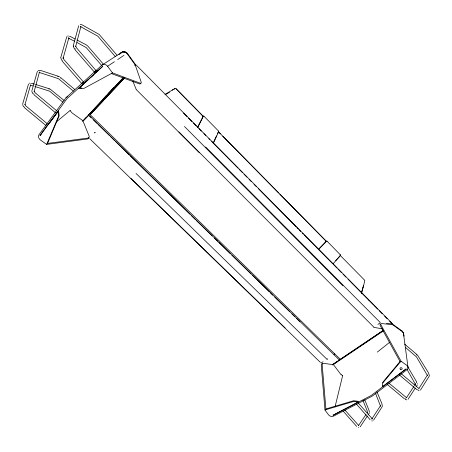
<?xml version="1.0" encoding="UTF-8"?>
<svg xmlns="http://www.w3.org/2000/svg" width="452" height="452" viewBox="0 0 452 452"><rect width="100%" height="100%" fill="white"/><g stroke="black" fill="none" stroke-linecap="round" stroke-linejoin="round"><path stroke-width="0.68" d="M403.642 334.616L403.602 333.35M406.037 368.968L382.499 386.646L382.539 385.906M429.36 375.838L428.637 373.069L417.524 355.125M382.499 386.646L382.827 382.211L400.212 361.334L400.269 361.973L382.787 382.946M406.032 368.979L371.273 395.477L332.983 415.275L358.114 402.054L358.182 401.308L353.667 400.721L326.174 408.879L325.96 409.653L324.982 410.06L328.615 414.908A3.537 2.752 12.8 0 0 333.689 416.066L372.064 396.246L406.913 369.725A3.785 3.034 6.6 0 0 406.681 365.244L401.071 361.233L381.104 325.146A3.729 1.277 42.8 0 1 381.505 323.53L392.63 324.711M382.33 406.19L381.9 403.692L377.002 391.935M334.186 354.843L334.395 353.475M367.476 412.297L367.369 412.716L367.188 410.896L362.945 400.444M403.489 335.486L403.585 335.051M217.553 133.662L218.333 131.764M335.034 406.885L342.701 375.426M361.515 292.941L362.792 287.822M361.527 293.438L363.431 285.777M362.956 288.093L364.832 280.573M73.32 45.579L78.671 25.804M31.906 90.66L37.409 71.162M60.817 57.37L66.608 37.324M22.707 103.853L28.527 84.027M66.76 36.861L66.975 36.493M429.168 376.233L420.462 390.099M213.632 142.041L215.208 138.668M215.474 138.109L216.514 135.877M213.321 143.324L218.819 131.346L203.79 116.017L203.4 116.085L197.693 127.56M417.185 385.132L416.371 386.443M197.49 127.441L203.151 116.407M135.193 64.856L141.047 81.693A4.074 1.249 54.7 0 1 140.419 83.258L112.463 72.874L107.604 66.258A4.249 3.701 53.4 0 0 101.853 65.229L66.065 97.649L39.053 134.617A3.983 3.288 46.7 0 0 40.431 139.996L46.629 144.397L58.653 116.141L58.037 111.345L58.562 110.955L59.184 115.746L47.765 142.922L47.189 143.453L87.857 138.103A3.876 2.124 30.8 0 0 89.078 135.962L82.823 120.644L72.032 112.904L70.28 110.842M382.177 406.704L373.561 420.185M419.027 388.291L427.428 375.058L427.326 375.346L416.484 356.888L405.416 347.379M415.292 388.104L408.043 399.252M413.874 386.46L406.388 397.845M414.614 385.347L415.467 383.968L415.371 384.251L407.071 369.499M367.318 416.106L360.125 426.886M368.075 414.964L369.216 413.247M366.001 414.478L358.374 425.773M62.416 61.393L81.755 83.558L82.038 83.253M41.138 134.566L40.07 135.459L67.043 98.598L102.768 66.297L78.925 88.219L83.727 88.519L111.819 73.303M74.953 49.624L94.395 72.122L94.7 71.806M40.064 135.47L58.037 111.345M49.488 123.13L51.132 120.927M51.952 119.825L54.003 117.074M54.415 116.514L58.562 110.955M96.112 70.676L76.733 48.07L75.642 46.07L75.716 46.392L80.948 26.312L80.58 26.685M106.192 96.005L106.768 95.253M107.056 94.875L108.983 92.807M46.573 125.034L46.895 124.65M335.683 260.64L339.672 256.273M333.096 263.782L340.729 255.205L327.045 241.165L326.649 241.091L318.281 249.764M103.18 98.898L106.491 95.349M108.932 92.745L113.65 87.677M82.467 121.418L123.447 77.524M135.075 65.065L135.538 64.664L127.244 53.166L125.26 51.799M83.405 120.509L86.439 117.26M88.27 115.3L123.763 77.281M134.752 65.512L135.538 64.664M84.072 120.102L88.733 115.373M383.155 330.559L340.768 359.103L339.989 359.018L90.569 115.096L90.49 114.283L124.509 77.885M103.519 100.491L90.49 114.283M104.474 99.463L124.097 78.478M319.146 248.617L326.095 241.408L326.491 241.481M174.427 89.146L175.184 88.377L172.178 90.146M102.152 64.998L121.249 52.664L120.972 52.878A3.955 1.186 49.1 0 1 121.368 52.827M401.071 361.233L400.269 361.973L380.358 325.881A3.723 1.283 42.9 0 1 380.759 324.259M79.919 87.405L83.835 83.812M85.795 82.01L88.761 79.281M91.231 77.015L93.231 75.179M96.722 71.97L98.22 70.597M203.004 116.446L203.321 116.158M203.541 116.492L203.858 116.204M118.983 54.675L122.509 51.647A3.898 1.497 43.7 0 1 123.362 51.748M218.265 131.447L218.587 131.165M218.327 132.007L218.655 131.724M95.05 71.489L96.18 70.585M82.383 82.942L83.411 82.1M56.212 122.023L70.28 110.316A2.503 1.356 35.9 0 0 70.179 110.384M377.33 352.097L389.754 342.215M121.04 52.827L121.017 52.844A3.898 3.441 55.1 0 1 123.684 52.144L123.842 52.093A2.011 0.435 8.9 0 1 124.012 52.082A2.249 0.621 15 0 1 124.17 52.025M82.14 83.287L81.755 83.558M94.767 71.862L94.395 72.122M127.125 53.251L126.667 53.07A2.254 1.735 47.2 0 0 126.385 52.782M112.452 72.874L111.463 73.591L139.476 83.919A4.068 1.249 54.6 0 0 140.301 83.151M78.925 88.219L79.433 87.857M66.065 97.649L67.783 96.417M321.225 362.973L323.09 361.702M377.9 324.389L379.94 323.005M332.74 364.402L383.121 330.468M332.508 364.77L337.333 361.521M332.717 364.979L383.646 330.706M392.415 324.802L392.539 324.129L402.353 331.203L403.517 332.96M107.604 66.258L114.418 61.715M117.678 59.54L123.921 55.376M165.099 94.304L173.088 89.609M165.234 94.784L169.523 92.264M326.095 241.408L326.468 241.198M326.587 241.43L326.954 241.215M340.096 255.148L340.469 254.939M340.209 255.736L340.582 255.533M419.004 388.573L401.37 373.855M342.712 375.426L342.723 375.42A2.266 1.079 63.9 0 1 342.712 375.544M29.352 83.258L29.742 83.106M38.239 70.388L40.68 70.456L58.348 76.286M122.616 51.946L123.063 51.81M67.794 35.968L68.156 35.855M46.629 144.397L87.304 138.996A3.87 2.124 30.8 0 0 88.694 137.628M406.597 397.743L389.059 383.239M123.515 51.72L124.842 51.714M358.775 425.586L344.418 409.495M124.198 52.036L125.379 52.212M372.42 420.936L371.759 420.891M373.917 327.395L382.296 328.79M80.213 24.34L82.168 24.888L99.135 34.408L116.995 55.178M80.117 87.897L81.829 88.004M386.477 323.276L392.46 323.931M406.71 399.879L405.342 399.466M358.114 402.054L353.588 401.461L325.96 409.653L322.225 365.312A3.548 1.605 68.6 0 1 323.299 363.295L333.503 364.713L340.785 374.341A2.294 0.514 42.1 0 0 341.153 374.629M419.134 390.72L418.128 390.477M358.312 427.598L358.594 427.66M30.781 83.332L31.216 83.445M33.058 85.925L30.324 85.247L30.589 84.829L24.928 104.751L24.916 104.423L25.99 106.056L47.081 123.554M34.906 86.496L49.635 91.185L62.822 102.112M49.454 88.807L35.618 84.484M31.793 83.287L34.341 84.083M48.872 88.959L49.341 89.123M57.754 76.45L58.229 76.625M125.69 52.336L125.696 52.347A2.672 1.791 42.2 0 0 125.379 52.24M80.699 26.708L97.813 36.171L115.333 56.613M69.032 36.228L69.427 36.42M49.98 88.993L64.161 100.497M58.873 76.49L59.523 76.829M74.614 41.251L68.376 38.166L68.873 37.821L63.099 58.274L63.184 57.585L63.24 58.444L63.173 58.167L64.173 59.85L83.524 82.032M77.083 42.533L86.281 47.635L101.982 65.868M70.116 36.375L75.117 39.002M76.987 39.991L86.162 44.816L87.773 46.053L103.632 64.444M342.028 375.211L341.531 374.906A2.74 0.627 42.2 0 1 341.153 374.629M392.596 324.683L402.692 331.977A2.017 1.497 66.6 0 1 402.93 332.226M380.296 322.57L205.671 146.957M405.173 398.737L405.5 398.997M60.144 77.738L60.591 78.089M417.608 389.551L417.936 389.805M24.532 107.745L45.646 125.277M56.54 110.65L35.239 92.863L34.137 91.242L34.143 91.575L39.493 71.975L39.171 72.506L39.488 72.201L39.205 72.422L58.523 78.704L73.427 91.151M387.234 384.437L404.467 398.833M33.815 94.621L55.602 112.819M399.466 375.019L416.88 389.652M74.783 89.519L60.76 77.682M404.653 344.125L417.089 354.701M24.408 106.926L24.781 107.254M33.651 93.728L34.024 94.061M416.563 354.792L416.93 355.125M130.961 178.421L285.133 327.966M89.643 138.606L320.451 362.464M136.063 173.472L326.836 359.148M89.507 116.04L91.027 117.526M93.547 119.989L97.039 123.402M98.095 124.43L109.198 135.284M110.712 136.764L114.616 140.583M115.26 141.205L129.396 155.019M130.187 155.799L132.193 157.759M132.425 157.98L151.606 176.732M151.866 176.986L171.042 195.727M171.297 195.976L189.976 214.231M191.654 215.87L195.53 219.655M196.168 220.282L212.191 235.938M214.237 237.938L217.751 241.368M218.757 242.351L230.243 253.583M231.882 255.182L251.063 273.929M252.222 275.065L256.114 278.867M256.719 279.455L269.29 291.738M270.296 292.726L272.776 295.145M274.793 297.122L278.33 300.574M278.867 301.1L289.449 311.445M291.975 313.908L294.998 316.863M296.501 318.338L300.038 321.79M89.106 115.401L339.034 359.673M178.902 131.888L373.849 327.152M136.363 89.665L199.422 152.821M184.467 126.487L342.955 285.828M381.725 328.389L382.72 329.389M392.398 323.643L136.188 65.015M183.501 113.102L186.981 116.616M188.473 118.125L191.919 121.605M193.439 123.136L196.377 126.102M198.903 128.65L201.326 131.103M203.869 133.668L205.784 135.6M208.835 138.679L209.83 139.679M211.728 141.6L233.537 163.618M233.667 163.748L238.012 168.138M239.131 169.263L242.481 172.653M244.097 174.28L246.956 177.167M249.063 179.291L251.431 181.681M254.03 184.309L256.397 186.699M258.386 188.704L279.195 209.717M279.359 209.881L284.133 214.7M284.325 214.892L289.065 219.683M289.291 219.904L291.274 221.909M291.534 222.175L294.003 224.667M294.258 224.921L296.241 226.927M296.964 227.655L298.444 229.153M299.224 229.932L300.71 231.435M302.394 233.136L303.382 234.136M304.19 234.95L323.061 254.001M323.203 254.143L328.028 259.013M328.169 259.16L332.497 263.527M333.141 264.177L336.966 268.042M338.107 269.194L341.435 272.55M343.074 274.211L345.904 277.065M348.046 279.223L349.04 280.229M349.379 280.573L368.753 300.128M368.843 300.224L373.222 304.642M373.787 305.213L377.691 309.157M379.228 310.71L382.2 313.705M384.641 316.174L387.127 318.683M389.607 321.186L391.596 323.197M203.536 116.639L175.856 88.535L186.088 98.977M218.361 131.696L326.615 241.605M339.96 255.154L364.674 280.246M186.224 99.118L191.462 104.429M191.671 104.644L193.648 106.655M193.902 106.909L203.18 116.333M218.389 131.775L220.378 133.792M222.819 136.267L251.561 165.455M251.775 165.669L274.257 188.49M274.827 189.072L278.692 192.998M279.777 194.1L326.304 241.34M343.339 411.337L356.684 426.417M356.747 404.427L370.12 419.693M358.306 403.099L372.397 418.919L371.747 419.1L380.409 405.823L375.459 393.24M62.483 60.5L62.822 60.907M75.043 48.709L75.382 49.115M126.696 53.093L135.233 64.896M32.906 93.762L31.798 91.377M23.685 106.943L22.6 104.57M136.188 89.411L132.865 81.241M74.535 49.099L73.314 46.313M61.636 60.37L60.766 57.698M407.438 366.239L416.693 381.98M416.45 382.392L416.676 382.799M364.724 399.754L368.985 410.241L369.437 412.399M403.45 333.158L407.981 367.182M403.749 334.457L403.811 335.011A3.497 2.87 6 0 1 403.772 335.604M417.371 383.635L417.422 384.07M324.982 410.043L321.293 365.73A3.548 1.61 68.6 0 1 322.366 363.707M73.309 46.29L73.28 45.901L73.343 46.68M403.574 333.672A2.526 0.915 70.5 0 1 403.63 333.932M402.89 332.276A2.158 1.469 65.3 0 1 403.263 332.881A2.418 1.458 65.8 0 1 403.433 333.26M403.303 332.87A2.396 1.492 65.5 0 1 403.427 333.164M403.353 334.192A3.497 1.237 55 0 1 403.986 336.186M124.006 52.144A2.057 0.435 8.5 0 1 124.26 52.116M123.972 52.076A2.113 0.508 11.8 0 1 124.085 52.059M124.17 52.099A2.271 0.605 14 0 1 124.368 52.093M125.283 52.234A2.695 1.763 41.2 0 1 125.679 52.387M125.69 52.404A2.413 1.729 45.1 0 1 126.351 52.833M40.46 135.351A2.661 2.198 46.7 0 1 40.652 134.99M339.124 360.08L339.124 360.074M327.304 358.95L327.118 359.312L327.304 358.944M380.403 405.755L380.301 406.173L380.414 405.749M94.536 132.837L95.112 132.724L94.536 132.837M68.936 38.256L68.636 38.177L68.936 38.256M427.372 375.431L427.332 375.132L427.372 375.431M415.422 384.33L415.388 384.031L415.422 384.33M400.359 369.216A1.096 0.881 6.9 0 0 402.144 368.781A1.096 0.881 6.9 0 0 400.692 367.73A1.096 0.881 6.9 0 0 400.359 369.216"/></g></svg>
